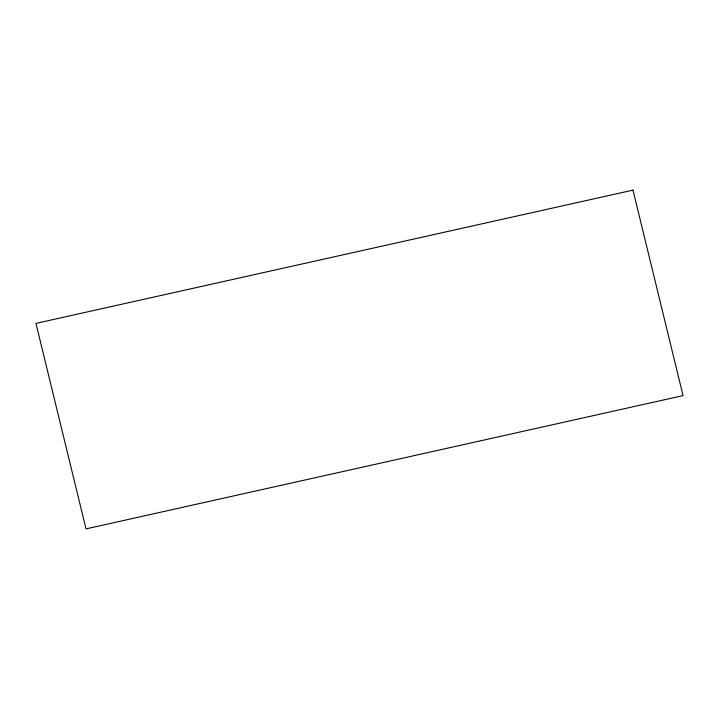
<?xml version="1.0" encoding="UTF-8"?>
<svg xmlns="http://www.w3.org/2000/svg" width="719" height="719" viewBox="0 0 719 719"><rect width="100%" height="100%" fill="white"/><g stroke="black" fill="none" stroke-linecap="round" stroke-linejoin="round"><path stroke-width="1.08" d="M632.981 190.122L35.95 323.388L86.019 528.878L683.05 395.612L632.981 190.122"/></g></svg>
